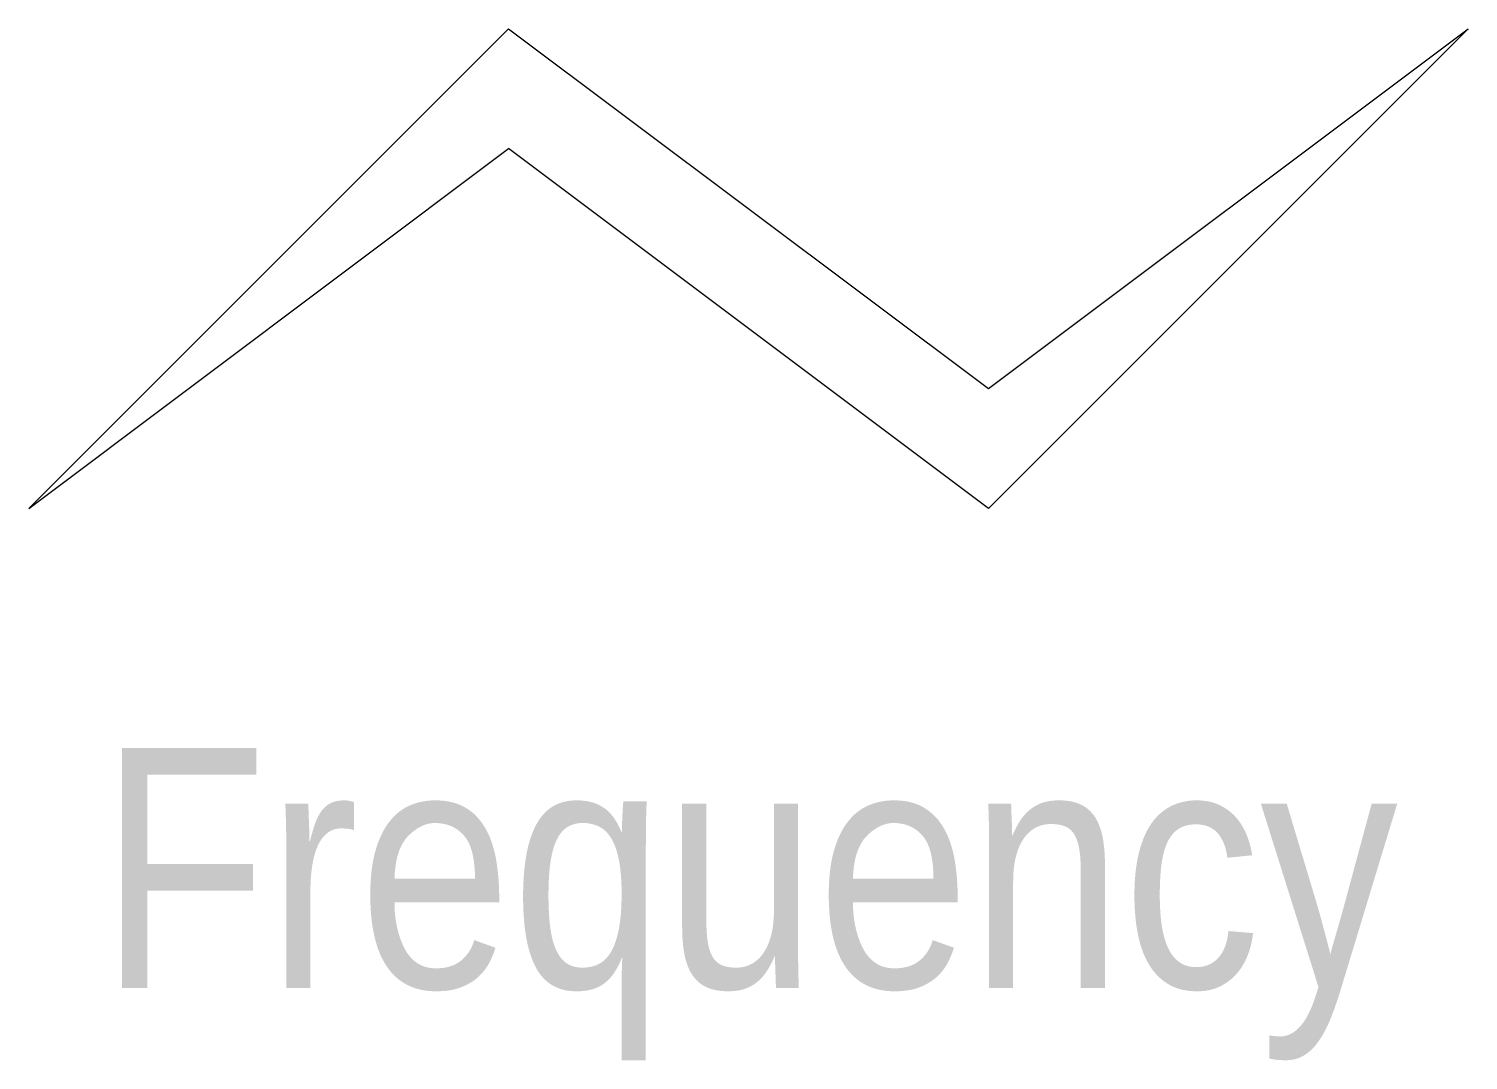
# Model space of a CAD drawing. Header units: inches. Extents: x -3 to 3, y -2.3 to 2.
import ezdxf
from ezdxf.enums import TextEntityAlignment as Align

# ---------------------------------------------------------------- set-up
doc = ezdxf.new("R2010")
doc.units = ezdxf.units.IN
doc.header["$MEASUREMENT"] = 0
doc.layers.add('Equipment', color=178, linetype='Continuous', lineweight=25, true_color=0x000000)
doc.layers.add('Text', color=178, linetype='Continuous', lineweight=25, true_color=0x000000)
doc.styles.add('textstyle0', font='')
doc.styles.get('textstyle0').set_extended_font_data('Ubuntu Condensed')

msp = doc.modelspace()

# ---------------------------------------------------------------- linework, layer by layer
at = {"layer": 'Equipment'}
for p, q in [((-1, 2), (-3, 0)), ((-1, 2), (1, 0.5)), ((1, 0.5), (3, 2)), ((3, 2), (1, 0)), ((-3, 0), (-1, 1.5)), ((1, 0), (-1, 1.5))]:
    msp.add_line(p, q, dxfattribs=at)

# ---------------------------------------------------------------- texts
at = {"layer": 'Text', "style": 'textstyle0'}
msp.add_attdef('Frequency', text='', height=1, dxfattribs=at).set_placement((0, -1), align=Align.TOP_CENTER)

doc.saveas('drawing.dxf')
